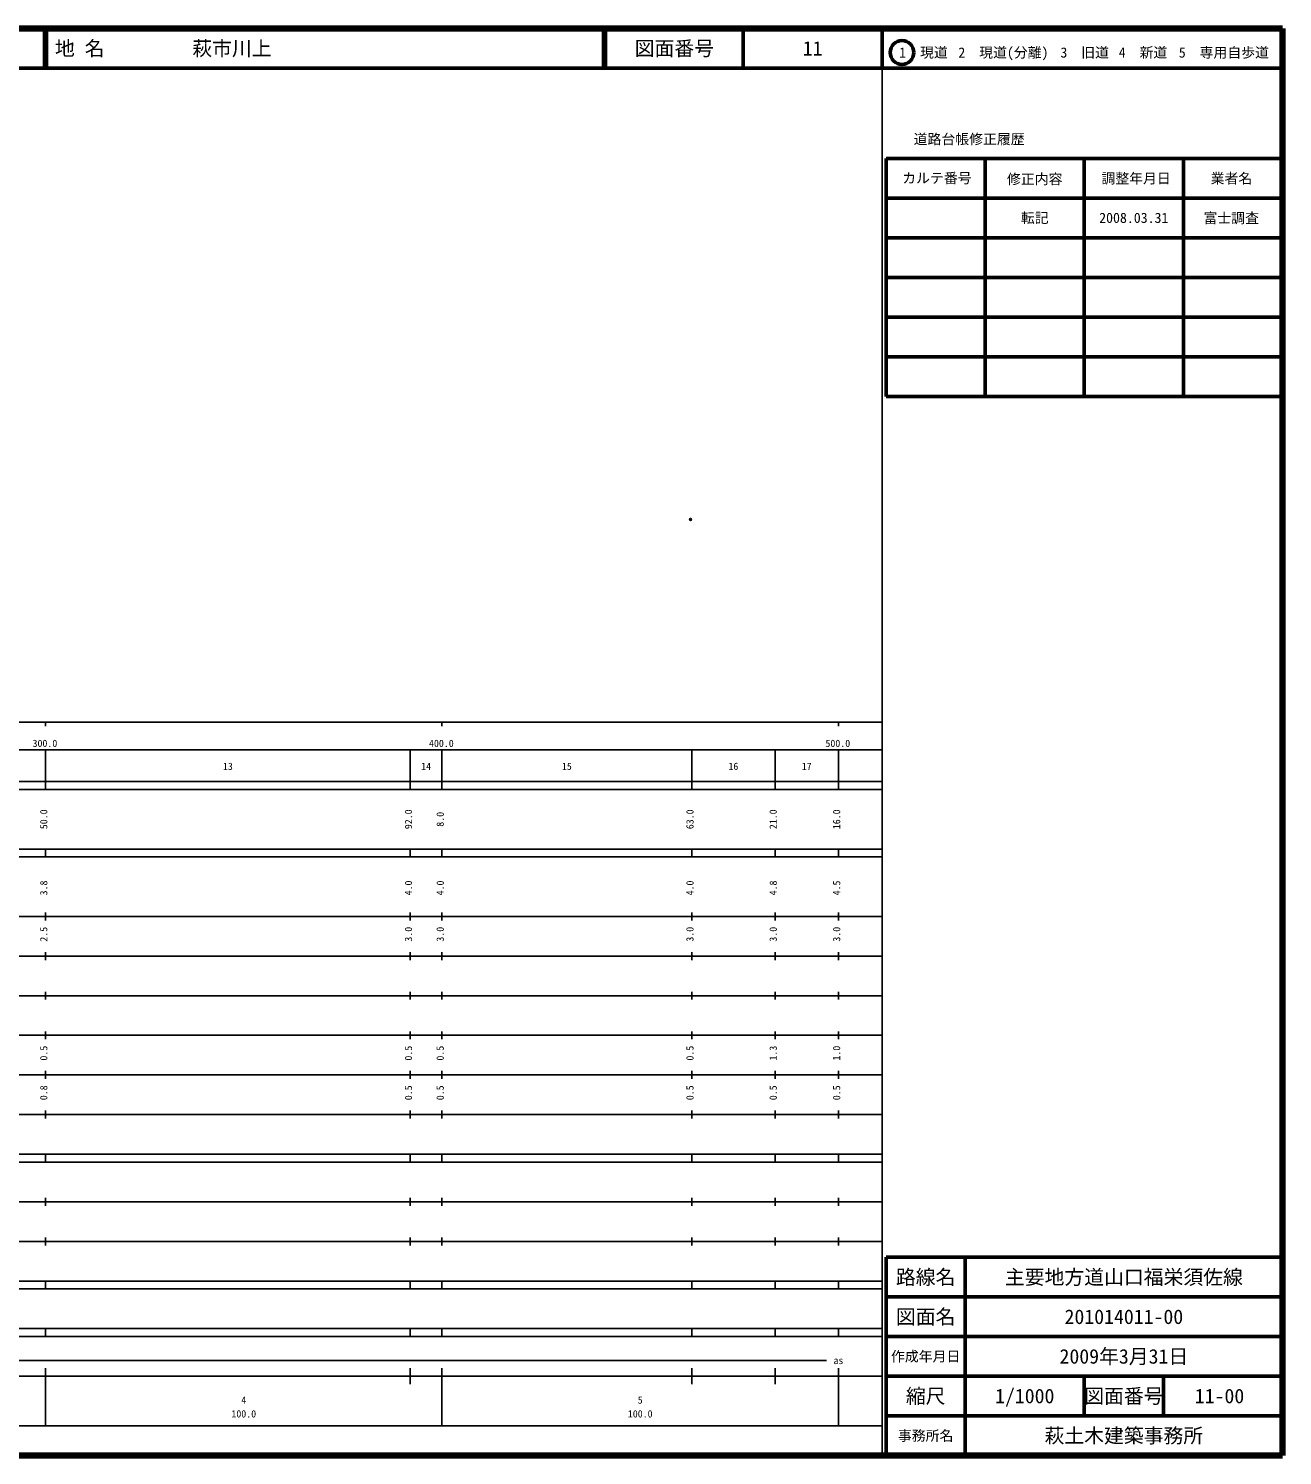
# Model space of a CAD drawing. Units: millimetres on the paper. Extents: x 40 to 680, y 20 to 380.
# Drawn here: x 363.7 to 680, y 20 to 380 of the extents above; entities that cross this region are included whole.
import ezdxf
from ezdxf.enums import TextEntityAlignment as Align

# ---------------------------------------------------------------- set-up
doc = ezdxf.new("R2010")
doc.units = ezdxf.units.MM
doc.header["$PDMODE"] = 32
doc.header["$PDSIZE"] = 0.5
doc.layers.add('M-OTRS', color=6, linetype='Continuous')
doc.layers.add('M-TTL-TXT', color=7, linetype='Continuous')
for name, color, linetype, lineweight in [('M-TTL', 2, 'Continuous', 140), ('M-TTL-BAND', 7, 'Continuous', 25), ('M-TTL-FRAM', 2, 'Continuous', 50), ('M-TTL-LINE', 7, 'Continuous', 50)]:
    doc.layers.add(name, color=color, linetype=linetype, lineweight=lineweight)
doc.styles.add('ＭＳ ゴシック', font='')
doc.styles.get('ＭＳ ゴシック').set_extended_font_data('MS Gothic')

msp = doc.modelspace()

# ---------------------------------------------------------------- linework, layer by layer
at = {"layer": 'M-OTRS'}
msp.add_point((530.709, 256.163), dxfattribs=at)
at = {"layer": 'M-TTL'}
for p, q in [((680, 380), (40, 380)), ((680, 20), (680, 380)), ((40, 20), (680, 20))]:
    msp.add_line(p, q, dxfattribs=at)
at = {"layer": 'M-TTL-BAND'}
for p, q in [((579, 20), (579, 370)), ((40, 205), (579, 205)), ((368, 205), (368, 204)), ((468, 205), (468, 204)), ((568, 205), (568, 204)), ((68, 198), (579, 198)), ((368, 188), (368, 198)), ((460, 188), (460, 198)), ((468, 188), (468, 198)), ((531, 188), (531, 198)), ((552, 188), (552, 198)), ((568, 188), (568, 198)), ((40, 190), (579, 190)), ((40, 188), (579, 188)), ((40, 173), (579, 173)), ((368, 171), (368, 173)), ((460, 171), (460, 173)), ((468, 171), (468, 173)), ((531, 171), (531, 173)), ((552, 171), (552, 173)), ((568, 171), (568, 173)), ((40, 171), (579, 171)), ((40, 156), (579, 156)), ((368, 155), (368, 157)), ((460, 155), (460, 157)), ((468, 155), (468, 157)), ((531, 155), (531, 157)), ((552, 155), (552, 157)), ((568, 155), (568, 157)), ((46, 146), (579, 146)), ((368, 145), (368, 147)), ((460, 145), (460, 147)), ((468, 145), (468, 147)), ((531, 145), (531, 147)), ((552, 145), (552, 147)), ((568, 145), (568, 147)), ((368, 135), (368, 137)), ((460, 135), (460, 137)), ((468, 135), (468, 137)), ((531, 135), (531, 137)), ((552, 135), (552, 137)), ((568, 135), (568, 137)), ((52, 136), (579, 136)), ((46, 126), (579, 126)), ((368, 125), (368, 127)), ((460, 125), (460, 127)), ((468, 125), (468, 127)), ((531, 125), (531, 127)), ((552, 125), (552, 127)), ((568, 125), (568, 127)), ((52, 116), (579, 116)), ((368, 115), (368, 117)), ((460, 115), (460, 117)), ((468, 115), (468, 117)), ((531, 115), (531, 117)), ((552, 115), (552, 117)), ((568, 115), (568, 117)), ((46, 106), (579, 106)), ((368, 105), (368, 107)), ((460, 105), (460, 107)), ((468, 105), (468, 107)), ((531, 105), (531, 107)), ((552, 105), (552, 107)), ((568, 105), (568, 107)), ((40, 96), (579, 96)), ((40, 94), (579, 94)), ((368, 94), (368, 96)), ((460, 94), (460, 96)), ((468, 94), (468, 96)), ((531, 94), (531, 96)), ((552, 94), (552, 96)), ((568, 94), (568, 96)), ((49, 84), (579, 84)), ((368, 83), (368, 85)), ((460, 83), (460, 85)), ((468, 83), (468, 85)), ((531, 83), (531, 85)), ((552, 83), (552, 85)), ((568, 83), (568, 85)), ((40, 74), (579, 74)), ((368, 73), (368, 75)), ((460, 73), (460, 75)), ((468, 73), (468, 75)), ((531, 73), (531, 75)), ((552, 73), (552, 75)), ((568, 73), (568, 75)), ((40, 64), (579, 64)), ((40, 62), (579, 62)), ((368, 62), (368, 64)), ((460, 62), (460, 64)), ((468, 62), (468, 64)), ((531, 62), (531, 64)), ((552, 62), (552, 64)), ((568, 62), (568, 64)), ((40, 52), (579, 52)), ((368, 50), (368, 52)), ((460, 50), (460, 52)), ((468, 50), (468, 52)), ((531, 50), (531, 52)), ((552, 50), (552, 52)), ((568, 50), (568, 52)), ((40, 50), (579, 50)), ((71, 44), (565, 44)), ((40, 40), (579, 40)), ((368, 27.5), (368, 42)), ((460, 38), (460, 42)), ((468, 27.5), (468, 42)), ((531, 38), (531, 42)), ((552, 38), (552, 42)), ((568, 27.5), (568, 42)), ((68, 27.5), (579, 27.5))]:
    msp.add_line(p, q, dxfattribs=at)
at = {"layer": 'M-TTL-FRAM'}
for p, q in [((580, 347.197), (580, 287.197)), ((580, 347.197), (680, 347.197)), ((580, 287.197), (680, 287.197)), ((680, 70), (580, 70)), ((580, 70), (580, 20))]:
    msp.add_line(p, q, dxfattribs=at)
at = {"layer": 'M-TTL-LINE'}
for p, q in [((367.75, 380), (367.75, 370)), ((368.25, 380), (368.25, 370)), ((508.747, 380), (508.747, 370)), ((509.247, 380), (509.247, 370)), ((543.997, 380), (543.997, 370)), ((579, 380), (579, 370)), ((40, 370), (680, 370)), ((605, 347.197), (605, 287.197)), ((630, 347.197), (630, 287.197)), ((655, 347.197), (655, 287.197)), ((580, 337.197), (680, 337.197)), ((580, 327.197), (680, 327.197)), ((580, 317.197), (680, 317.197)), ((580, 307.197), (680, 307.197)), ((580, 297.197), (680, 297.197)), ((600, 70), (600, 20)), ((680, 60), (580, 60)), ((680, 50), (580, 50)), ((680, 40), (580, 40)), ((630, 40), (630, 30)), ((650, 40), (650, 30)), ((680, 30), (580, 30))]:
    msp.add_line(p, q, dxfattribs=at)
msp.add_circle((584.031, 373.958), 3, dxfattribs=at)

# ---------------------------------------------------------------- texts
at = {"layer": 'M-TTL-BAND', "style": 'ＭＳ ゴシック'}
for s, p in [('300.0', (367.844, 198.195)), ('400.0', (467.844, 198.195)), ('500.0', (567.844, 198.195)), ('13', (414, 192.405)), ('14', (464, 192.405)), ('15', (499.5, 192.405)), ('16', (541.5, 192.405)), ('17', (560, 192.405)), ('as', (568, 42.5)), ('4', (418, 32.523)), ('5', (518, 32.523)), ('100.0', (418, 29.033)), ('100.0', (518, 29.033))]:
    msp.add_text(s, height=1.833, dxfattribs=at).set_placement(p, align=Align.BOTTOM_CENTER)
for s, p in [('50.0', (369, 180.5)), ('92.0', (461, 180.5)), ('8.0', (469, 180.5)), ('63.0', (532, 180.5)), ('21.0', (553, 180.5)), ('16.0', (569, 180.5)), ('3.8', (369, 163.174)), ('4.0', (461, 163.174)), ('4.0', (469, 163.174)), ('4.0', (532, 163.174)), ('4.8', (553, 163.174)), ('4.5', (569, 163.174)), ('2.5', (369, 151.5)), ('3.0', (461, 151.5)), ('3.0', (469, 151.5)), ('3.0', (532, 151.5)), ('3.0', (553, 151.5)), ('3.0', (569, 151.5)), ('0.5', (369, 121.5)), ('0.5', (461, 121.5)), ('0.5', (469, 121.5)), ('0.5', (532, 121.5)), ('1.3', (553, 121.5)), ('1.0', (569, 121.5)), ('0.8', (369, 111.5)), ('0.5', (461, 111.5)), ('0.5', (469, 111.5)), ('0.5', (532, 111.5)), ('0.5', (553, 111.5)), ('0.5', (569, 111.5))]:
    msp.add_text(s, height=1.833, rotation=90, dxfattribs=at).set_placement(p, align=Align.BOTTOM_CENTER)
at = {"layer": 'M-TTL-TXT', "style": 'ＭＳ ゴシック'}
for s, p in [('地 名', (370.38, 375)), ('萩市川上', (405.024, 375))]:
    msp.add_text(s, height=3.666, dxfattribs=at).set_placement(p, align=Align.MIDDLE_LEFT)
for s, height, p in [('図面番号', 3.666, (526.622, 375)), ('11', 3.666, (561.497, 375)), ('1\u3000現道', 2.566, (589.448, 373.958)), ('2\u3000現道(分離)', 2.566, (609.619, 373.958)), ('3\u3000旧道', 2.566, (630.121, 373.958)), ('4\u3000新道', 2.566, (644.824, 373.958)), ('5\u3000専用自歩道', 2.566, (665.228, 373.958)), ('道路台帳修正履歴', 2.566, (600.968, 352.113)), ('カルテ番号', 2.566, (592.839, 342.277)), ('修正内容', 2.566, (617.509, 342.023)), ('調整年月日', 2.566, (643.089, 342.197)), ('業者名', 2.566, (667.134, 342.197)), ('転記', 2.566, (617.5, 332.245)), ('2008.03.31', 2.566, (642.5, 332.245)), ('富士調査', 2.566, (667.077, 332.189)), ('路線名', 3.666, (590, 65)), ('路線名', 3.666, (590, 65)), ('主要地方道山口福栄須佐線', 3.666, (640, 65)), ('図面名', 3.666, (590, 55)), ('図面名', 3.666, (590, 55)), ('201014011-00', 3.666, (640, 55)), ('2009年3月31日', 3.666, (640, 45)), ('作成年月日', 2.566, (590, 45)), ('作成年月日', 2.566, (590, 45)), ('縮尺', 3.666, (590, 35)), ('縮尺', 3.666, (590, 35)), ('1/1000', 3.666, (615, 35)), ('図面番号', 3.666, (640, 35)), ('図面番号', 3.666, (640, 35)), ('11-00', 3.666, (664.125, 35)), ('事務所名', 2.566, (590, 25)), ('事務所名', 2.566, (590, 25)), ('萩土木建築事務所', 3.666, (640, 25))]:
    msp.add_text(s, height=height, dxfattribs=at).set_placement(p, align=Align.MIDDLE_CENTER)

doc.saveas('drawing.dxf')
